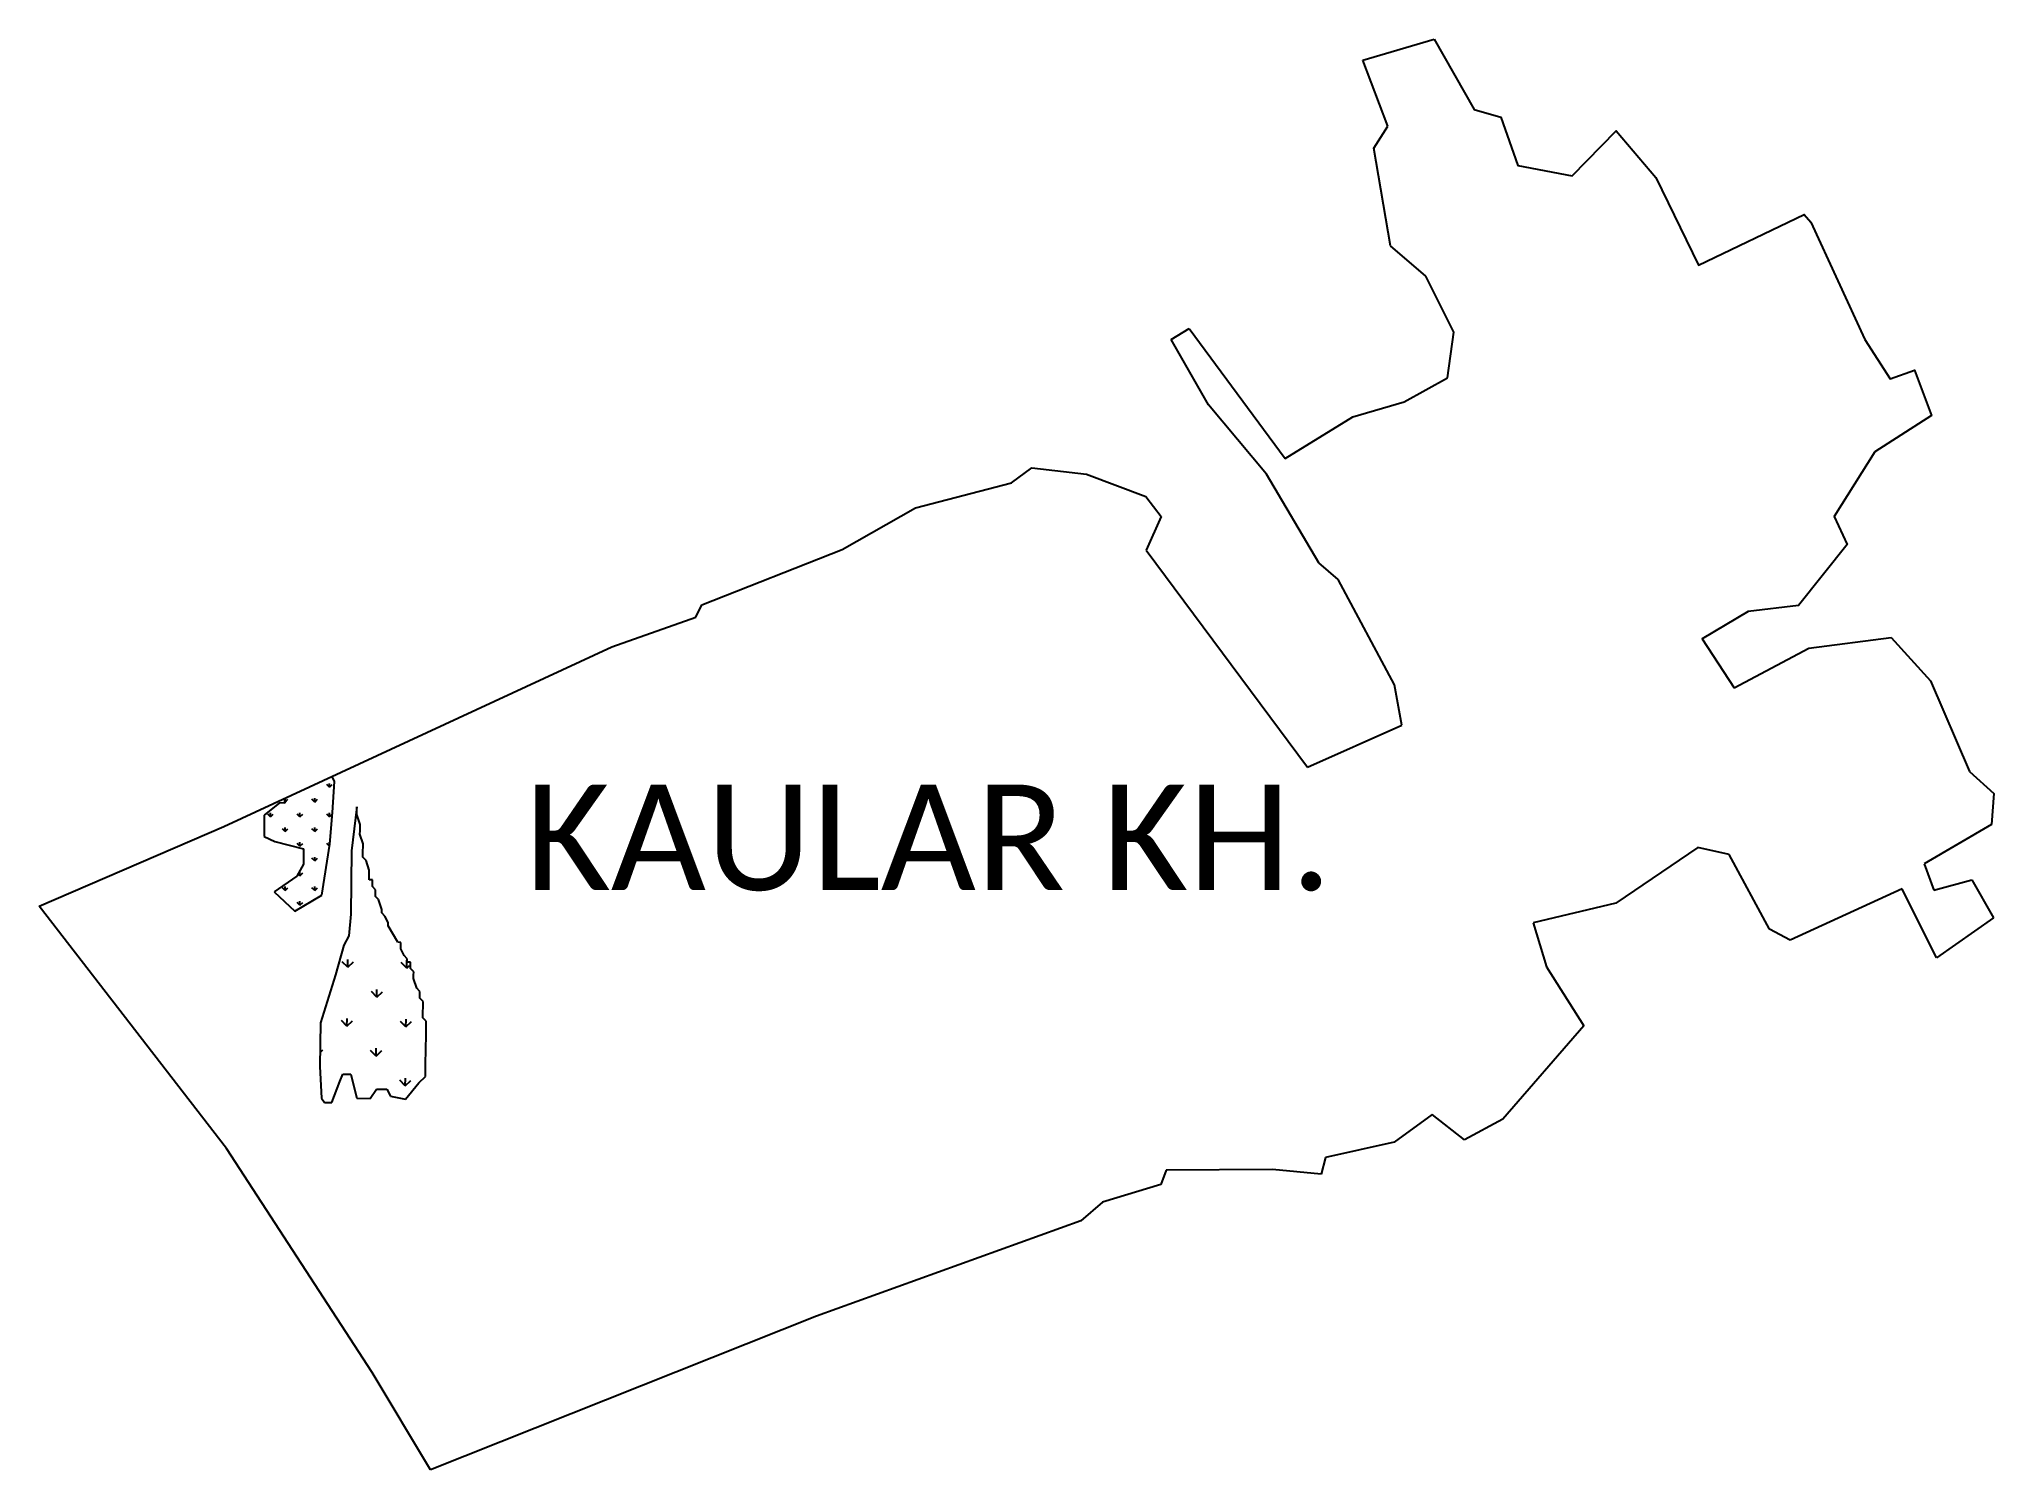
# Model space of a CAD drawing. Header units: metres. Extents: x 266216 to 268598, y 2140779 to 2142523.
import ezdxf

# ---------------------------------------------------------------- set-up
doc = ezdxf.new("R2010")
doc.units = ezdxf.units.M
for name, color, linetype in [('MANGROOVES', 112, 'Continuous'), ('village', 3, 'Continuous'), ('VILLAGE NAME', 250, 'Continuous')]:
    doc.layers.add(name, color=color, linetype=linetype)
doc.styles.add('MtXpl_Calibri', font='calibri.ttf')

msp = doc.modelspace()

# ---------------------------------------------------------------- linework, layer by layer
at = {"layer": 'MANGROOVES'}
for p, q in [((266576.1, 2141618.4), (266573.1, 2141624.5)), ((266573.6, 2141580.7), (266576.1, 2141618.4)), ((266514.7, 2141597.4), (266515.6, 2141592.3)), ((266490.5, 2141577.6), (266490.2, 2141551.4)), ((266509.1, 2141592.4), (266490.5, 2141577.6)), ((266515.6, 2141592.3), (266509.1, 2141592.4)), ((266570.2, 2141542), (266573.6, 2141580.7)), ((266603.5, 2141587.7), (266597, 2141534.1)), ((266603.4, 2141578.3), (266603.5, 2141587.7)), ((266607.3, 2141566.3), (266603.4, 2141578.3)), ((266490.2, 2141551.4), (266503.4, 2141545.4)), ((266503.4, 2141545.4), (266538.5, 2141536.4)), ((266607.1, 2141554.4), (266607.2, 2141558.3)), ((266610.9, 2141542.4), (266607.1, 2141554.4)), ((266607.2, 2141562.3), (266607.3, 2141566.3)), ((266607.2, 2141558.3), (266607.2, 2141562.3)), ((266538.5, 2141536.4), (266538.2, 2141517.6)), ((266560.7, 2141480.1), (266570.2, 2141542)), ((266597, 2141534.1), (266596, 2141456.7)), ((266610.7, 2141526.5), (266610.8, 2141530.4)), ((266614.6, 2141522.4), (266610.7, 2141526.5)), ((266610.8, 2141534.4), (266610.9, 2141538.4)), ((266610.8, 2141530.4), (266610.8, 2141534.4)), ((266610.9, 2141538.4), (266610.9, 2141542.4)), ((266618.5, 2141510.5), (266614.6, 2141522.4)), ((266530.2, 2141503.1), (266502.6, 2141484)), ((266538.2, 2141517.6), (266530.2, 2141503.1)), ((266618.3, 2141498.5), (266618.4, 2141506.5)), ((266622.3, 2141498.5), (266618.3, 2141498.5)), ((266618.4, 2141506.5), (266618.5, 2141510.5)), ((266622.2, 2141490.5), (266622.3, 2141498.5)), ((266502.6, 2141484), (266527.6, 2141460.4)), ((266527.6, 2141460.4), (266560.7, 2141480.1)), ((266626.1, 2141486.5), (266622.2, 2141490.5)), ((266626, 2141478.5), (266626.1, 2141482.5)), ((266629.9, 2141474.5), (266626, 2141478.5)), ((266626.1, 2141482.5), (266626.1, 2141486.5)), ((266633.8, 2141462.5), (266629.9, 2141474.5)), ((266596, 2141456.7), (266593.4, 2141430.6)), ((266633.7, 2141458.5), (266633.8, 2141462.5)), ((266637.6, 2141454.5), (266633.7, 2141458.5)), ((266641.5, 2141446.5), (266637.6, 2141454.5)), ((266593.4, 2141430.6), (266587.5, 2141419.2)), ((266641.5, 2141442.5), (266641.5, 2141446.5)), ((266653.2, 2141422.5), (266641.5, 2141442.5)), ((266587.5, 2141419.2), (266577.3, 2141382.9)), ((266657.1, 2141422.4), (266653.2, 2141422.5)), ((266657, 2141414.5), (266657.1, 2141418.4)), ((266660.9, 2141406.5), (266657, 2141414.5)), ((266657.1, 2141418.4), (266657.1, 2141422.4)), ((266664.8, 2141402.4), (266660.9, 2141406.5)), ((266664.8, 2141398.5), (266664.8, 2141402.4)), ((266577.3, 2141382.9), (266559.1, 2141324.5)), ((266668.8, 2141398.4), (266664.8, 2141398.5)), ((266668.7, 2141394.4), (266668.8, 2141398.4)), ((266668.7, 2141390.4), (266668.7, 2141394.4)), ((266672.6, 2141386.4), (266668.7, 2141390.4)), ((266672.5, 2141382.4), (266672.6, 2141386.4)), ((266672.5, 2141378.5), (266672.5, 2141382.4)), ((266676.3, 2141366.5), (266672.5, 2141378.5)), ((266680.2, 2141362.4), (266676.3, 2141366.5)), ((266680.1, 2141354.5), (266680.2, 2141358.5)), ((266680.2, 2141358.5), (266680.2, 2141362.4)), ((266684.1, 2141350.5), (266680.1, 2141354.5)), ((266683.8, 2141330.6), (266683.9, 2141338.5)), ((266683.9, 2141338.5), (266684, 2141342.5)), ((266684, 2141346.5), (266684.1, 2141350.5)), ((266684, 2141342.5), (266684, 2141346.5)), ((266559.1, 2141324.5), (266558.4, 2141271.2)), ((266687.7, 2141326.5), (266683.8, 2141330.6)), ((266687.2, 2141286.8), (266687.6, 2141314.6)), ((266687.6, 2141318.6), (266687.7, 2141322.6)), ((266687.6, 2141314.6), (266687.6, 2141318.6)), ((266687.7, 2141322.6), (266687.7, 2141326.5)), ((266687.1, 2141278.8), (266687.2, 2141286.8)), ((266558.4, 2141271.2), (266560.2, 2141232.7)), ((266582.4, 2141252.9), (266586.4, 2141261.8)), ((266586.4, 2141261.8), (266596.1, 2141261.6)), ((266596.1, 2141261.6), (266599.5, 2141246.8)), ((266686.9, 2141262.9), (266687, 2141266.9)), ((266686.9, 2141258.9), (266686.9, 2141262.9)), ((266687, 2141266.9), (266687.1, 2141278.8)), ((266573, 2141227.1), (266582.4, 2141252.9)), ((266599.5, 2141246.8), (266603.3, 2141232.4)), ((266619.4, 2141232.2), (266627.1, 2141243.7)), ((266627.1, 2141243.7), (266639.8, 2141243.6)), ((266639.8, 2141243.6), (266644.3, 2141235)), ((266662.6, 2141231.4), (266678.8, 2141251.1)), ((266678.8, 2141251.1), (266686.9, 2141258.9)), ((266560.2, 2141232.7), (266564.1, 2141227.2)), ((266564.1, 2141227.2), (266573, 2141227.1)), ((266603.3, 2141232.4), (266619.4, 2141232.2)), ((266644.3, 2141235), (266662.6, 2141231.4))]:
    msp.add_line(p, q, dxfattribs=at)
at = {"layer": 'MANGROOVES', "linetype": 'Continuous'}
for p, q in [((266516, 2141593.5), (266515.3, 2141594.3)), ((266516, 2141593.5), (266516, 2141598.1)), ((266516, 2141593.5), (266519.4, 2141596.9)), ((266552, 2141593.5), (266548.6, 2141596.9)), ((266552, 2141593.5), (266552, 2141598.3)), ((266552, 2141593.5), (266555.3, 2141596.9)), ((266569.9, 2141611.5), (266566.6, 2141614.8)), ((266569.9, 2141611.5), (266569.9, 2141616.2)), ((266569.9, 2141611.5), (266573.3, 2141614.8)), ((266498.1, 2141575.6), (266494.7, 2141578.9)), ((266498.1, 2141575.6), (266498.1, 2141580.3)), ((266498.1, 2141575.6), (266501.4, 2141578.9)), ((266534, 2141575.6), (266530.6, 2141578.9)), ((266534, 2141575.6), (266534, 2141580.3)), ((266534, 2141575.6), (266537.4, 2141578.9)), ((266569.9, 2141575.6), (266566.6, 2141578.9)), ((266569.9, 2141575.6), (266569.9, 2141580.3)), ((266569.9, 2141575.6), (266573.3, 2141578.9)), ((266516, 2141557.6), (266512.7, 2141561)), ((266516, 2141557.6), (266516, 2141562.4)), ((266516, 2141557.6), (266519.4, 2141561)), ((266552, 2141557.6), (266548.6, 2141561)), ((266552, 2141557.6), (266552, 2141562.4)), ((266552, 2141557.6), (266555.3, 2141561)), ((266534, 2141539.6), (266530.6, 2141543)), ((266534, 2141539.6), (266534, 2141544.4)), ((266534, 2141539.6), (266537.4, 2141543)), ((266552, 2141521.7), (266548.6, 2141525)), ((266552, 2141521.7), (266552, 2141526.4)), ((266552, 2141521.7), (266555.3, 2141525)), ((266569.9, 2141539.7), (266566.6, 2141543)), ((266569.9, 2141540.2), (266569.9, 2141544.4)), ((266534, 2141503.7), (266531.8, 2141505.9)), ((266534, 2141503.7), (266534, 2141508.5)), ((266534, 2141503.7), (266537.4, 2141507.1)), ((266516, 2141485.8), (266512.7, 2141489.1)), ((266516, 2141485.8), (266516, 2141490.5)), ((266516, 2141485.8), (266519.4, 2141489.1)), ((266552, 2141485.8), (266548.6, 2141489.1)), ((266552, 2141485.8), (266552, 2141490.5)), ((266552, 2141485.8), (266555.3, 2141489.1)), ((266534, 2141467.8), (266530.6, 2141471.2)), ((266534, 2141467.8), (266534, 2141472.6)), ((266534, 2141467.8), (266537.4, 2141471.2)), ((266592.3, 2141392.1), (266585.6, 2141398.9)), ((266592.3, 2141392.1), (266592.4, 2141401.6)), ((266592.3, 2141392.1), (266599.1, 2141398.7)), ((266664.1, 2141391.2), (266657.4, 2141398)), ((266664.1, 2141391.2), (266664.2, 2141400.7)), ((266664.1, 2141391.2), (266667.4, 2141394.4)), ((266627.7, 2141355.7), (266621.1, 2141362.5)), ((266627.7, 2141355.7), (266627.8, 2141365.2)), ((266627.7, 2141355.7), (266634.5, 2141362.3)), ((266591.3, 2141320.2), (266584.7, 2141327.1)), ((266591.3, 2141320.2), (266591.5, 2141329.8)), ((266591.3, 2141320.2), (266598.2, 2141326.9)), ((266663.2, 2141319.3), (266656.5, 2141326.1)), ((266663.2, 2141319.3), (266663.3, 2141328.8)), ((266663.2, 2141319.3), (266670, 2141326)), ((266558.6, 2141288.3), (266561.8, 2141291.4)), ((266626.8, 2141283.9), (266620.1, 2141290.7)), ((266626.8, 2141283.9), (266626.9, 2141293.4)), ((266626.8, 2141283.9), (266633.6, 2141290.5)), ((266662.3, 2141247.5), (266655.6, 2141254.3)), ((266662.3, 2141247.5), (266662.4, 2141257)), ((266662.3, 2141247.5), (266669.1, 2141254.1))]:
    msp.add_line(p, q, dxfattribs=at)
at = {"layer": 'village'}
for p, q in [((267859.4, 2142417.4), (267829.3, 2142497.7)), ((267842.6, 2142390.6), (267859.4, 2142417.4)), ((267863, 2142271.4), (267842.6, 2142390.6)), ((267905.9, 2142234.4), (267863, 2142271.4)), ((267940.1, 2142166.4), (267905.9, 2142234.4)), ((267595.7, 2142157.1), (267617.3, 2142170.6)), ((267617.3, 2142170.6), (267734.6, 2142012.2)), ((267932.4, 2142110.7), (267940.1, 2142166.4)), ((267641, 2142077.6), (267595.7, 2142157.1)), ((267879.3, 2142081.1), (267932.4, 2142110.7)), ((267711.9, 2141993.3), (267641, 2142077.6)), ((267817.1, 2142063), (267879.3, 2142081.1)), ((267734.6, 2142012.2), (267817.1, 2142063)), ((267400.9, 2141982.7), (267425.9, 2142000.7)), ((267425.9, 2142000.7), (267492.6, 2141993.2)), ((267284.1, 2141952.1), (267400.9, 2141982.7)), ((267492.6, 2141993.2), (267564.6, 2141966)), ((267775.5, 2141885.2), (267711.9, 2141993.3)), ((267194.6, 2141901.3), (267284.1, 2141952.1)), ((267564.6, 2141966), (267583.2, 2141941.4)), ((267583.2, 2141941.4), (267565.2, 2141900.7)), ((267023.7, 2141833.9), (267194.6, 2141901.3)), ((267565.2, 2141900.7), (267761.6, 2141635.8)), ((267798.9, 2141864.9), (267775.5, 2141885.2)), ((267867.6, 2141736.2), (267798.9, 2141864.9)), ((267016.5, 2141819), (267023.7, 2141833.9)), ((266914.1, 2141782.5), (267016.5, 2141819)), ((268372.5, 2141781.2), (268473, 2141793.9)), ((268473, 2141793.9), (268521, 2141741.4)), ((266441.4, 2141563.5), (266914.1, 2141782.5)), ((268281.4, 2141732.9), (268372.5, 2141781.2)), ((267876.8, 2141687.2), (267867.6, 2141736.2)), ((268521, 2141741.4), (268568.4, 2141630.8)), ((267761.6, 2141635.8), (267876.8, 2141687.2)), ((268568.4, 2141630.8), (268598.1, 2141604)), ((268598.1, 2141604), (268595, 2141566.3)), ((266216.1, 2141466.7), (266441.4, 2141563.5)), ((268595, 2141566.3), (268513.2, 2141518)), ((268237.3, 2141538.2), (268137.5, 2141470.3)), ((268275.3, 2141529.5), (268237.3, 2141538.2)), ((268324.7, 2141438.7), (268275.3, 2141529.5)), ((268513.2, 2141518), (268525, 2141486.1)), ((268525, 2141486.1), (268571, 2141498.8)), ((268571, 2141498.8), (268597.5, 2141452.2)), ((268486.3, 2141487.7), (268349.9, 2141425)), ((268528.2, 2141403.4), (268486.3, 2141487.7)), ((266444.4, 2141171), (266216.1, 2141466.7)), ((268137.5, 2141470.3), (268036.8, 2141446.4)), ((268597.5, 2141452.2), (268528.2, 2141403.4)), ((268036.8, 2141446.4), (268053.1, 2141392.8)), ((268349.9, 2141425), (268324.7, 2141438.7)), ((268053.1, 2141392.8), (268098.5, 2141320.8)), ((268098.5, 2141320.8), (267999.9, 2141207.1)), ((267913.6, 2141212.6), (267867.4, 2141179.1)), ((267952.9, 2141181.8), (267913.6, 2141212.6)), ((267999.9, 2141207.1), (267952.9, 2141181.8)), ((266622.1, 2140898.2), (266444.4, 2141171)), ((267867.4, 2141179.1), (267783.7, 2141160.4)), ((267589.4, 2141144.6), (267582.8, 2141127.4)), ((267719.1, 2141145.8), (267589.4, 2141144.6)), ((267778.3, 2141139.9), (267719.1, 2141145.8)), ((267783.7, 2141160.4), (267778.3, 2141139.9)), ((267582.8, 2141127.4), (267511.8, 2141105.7)), ((267511.8, 2141105.7), (267485.5, 2141083.2)), ((267485.5, 2141083.2), (267163.6, 2140966.9)), ((267163.6, 2140966.9), (266693.1, 2140779.4)), ((266693.1, 2140779.4), (266622.1, 2140898.2))]:
    msp.add_line(p, q, dxfattribs=at)
at = {"layer": 'village', "flags": 128}
msp.add_lwpolyline([(267829.3, 2142497.7), (267916.2, 2142523.5)], dxfattribs=at)
at = {"layer": 'village'}
msp.add_polyline3d([(267916.2, 2142523.5, 0), (267964.7, 2142437.6, 0), (267997.1, 2142428.3, 0), (268017.8, 2142369.3, 0), (268084.1, 2142356.8, 0), (268137.7, 2142411.6, 0), (268186, 2142354.7, 0), (268238.2, 2142247.7, 0), (268366.7, 2142309.7, 0), (268375.1, 2142300.4, 0), (268440.9, 2142157.3, 0), (268471.8, 2142109.3, 0), (268501.3, 2142119.9, 0), (268522.1, 2142064.6, 0), (268452.9, 2142020.4, 0), (268403.5, 2141941.6, 0), (268419.4, 2141907.4, 0), (268360, 2141833.1, 0), (268298.7, 2141825.6, 0), (268242.7, 2141792.6, 0), (268281.4, 2141732.9, 0)], dxfattribs=at)

# ---------------------------------------------------------------- texts
at = {"layer": 'VILLAGE NAME', "style": 'MtXpl_Calibri'}
msp.add_text('KAULAR KH.', height=128.65, dxfattribs=at).set_placement((266808.5, 2141486.2))

doc.saveas('drawing.dxf')
